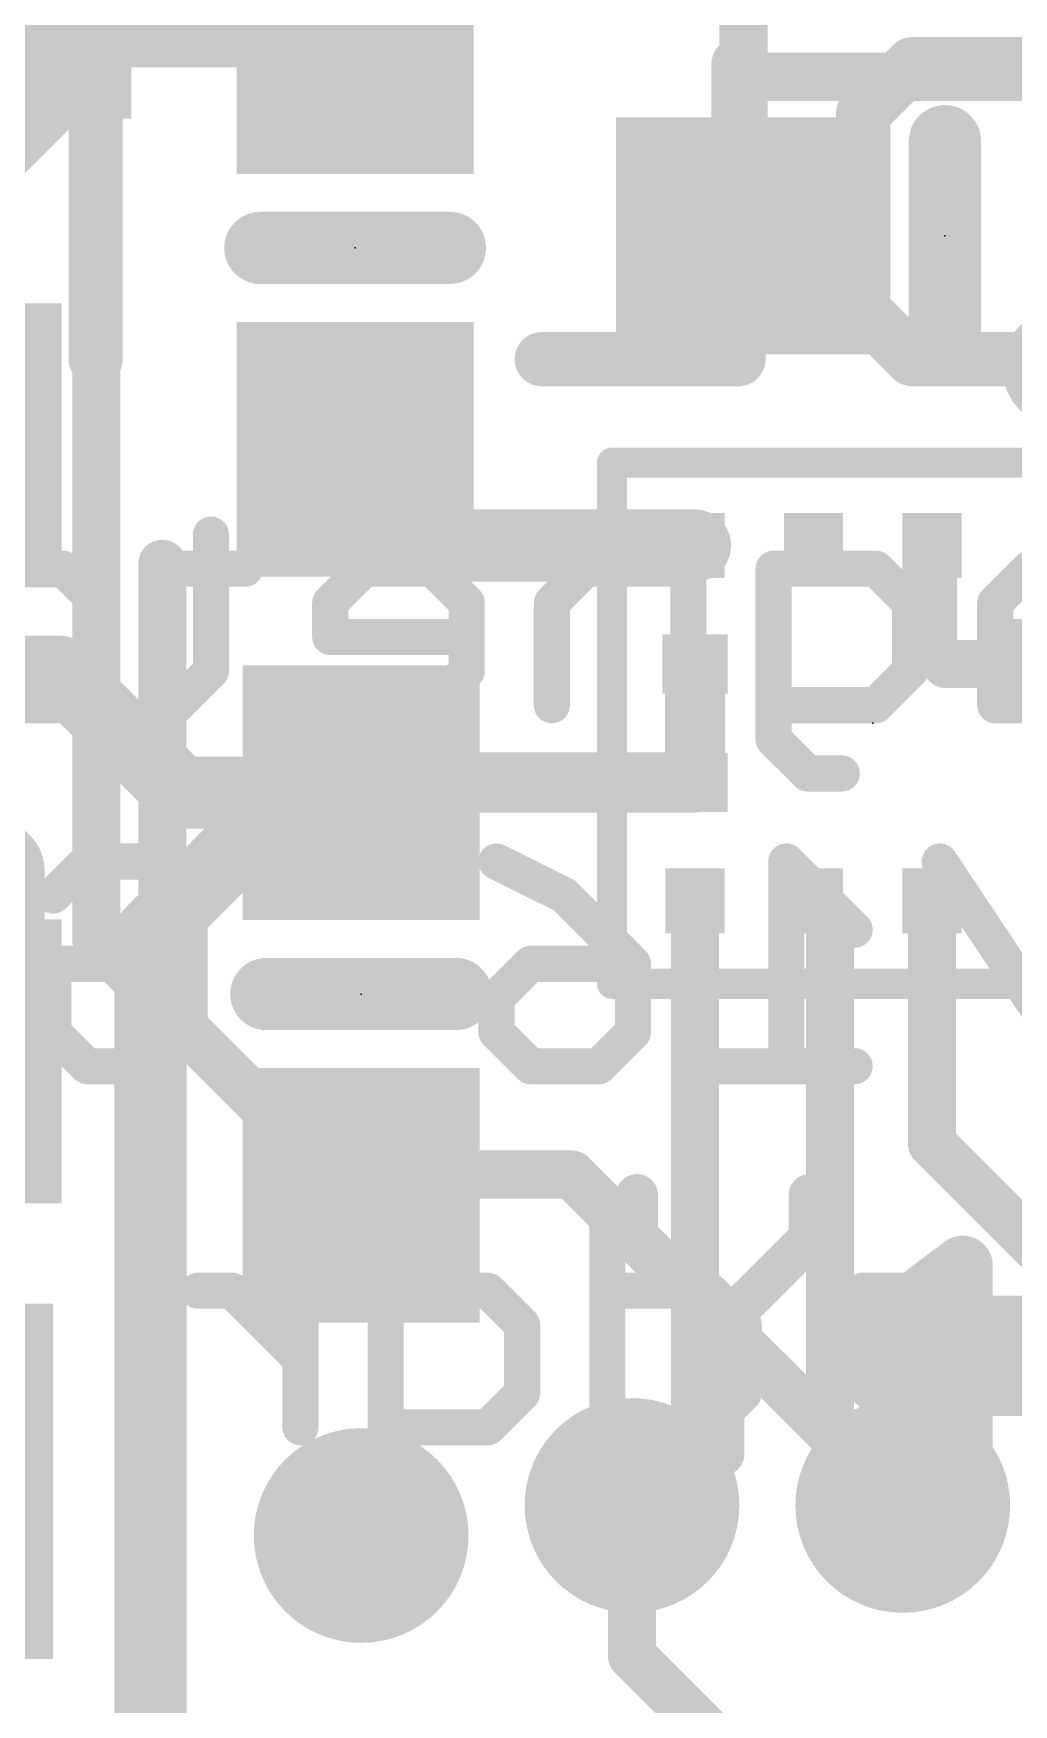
# Model space of a CAD drawing. Extents: x -0.1 to 25.5, y -0.1 to 17.9.
# Drawn here: x 9.16 to 13.29, y 4.75 to 11.8 of the extents above; entities that cross this region are included whole.
import ezdxf

# ---------------------------------------------------------------- set-up
doc = ezdxf.new("R2010")
doc.units = 0
for name, color, linetype in [('1', 12, 'CONTINUOUS'), ('16', 5, 'CONTINUOUS'), ('18', 110, 'CONTINUOUS'), ('21', 40, 'CONTINUOUS'), ('22', 6, 'CONTINUOUS'), ('23', 40, 'CONTINUOUS')]:
    doc.layers.add(name, color=color, linetype=linetype)

# ---------------------------------------------------------------- blocks, each defined once
blk = doc.blocks.new('RECT')
blk.add_solid([(-0.5, -0.5), (0.5, -0.5), (-0.5, 0.5), (0.5, 0.5)])
blk = doc.blocks.new('ROUNDV')
at = {"const_width": 0.5}
blk.add_lwpolyline([(0, -0.25, 1), (0, 0.25, 1), (0, -0.25)], format="xyb", dxfattribs=at)

msp = doc.modelspace()

# ---------------------------------------------------------------- linework, layer by layer
at = {"layer": '1'}
for points, const_width in [([(8.951, 12.192), (9.332, 11.811)], 0.3048), ([(12.1548, 12.1022), (12.1548, 10.9474)], 0.2032), ([(9.332, 11.811), (10.4512, 11.811)], 0.3048), ([(10.4512, 11.811), (10.5156, 11.7466)], 0.3048), ([(10.9222, 9.64), (10.5156, 10.0466)], 0.3048), ([(11.95, 9.64), (10.9222, 9.64)], 0.3048), ([(12.95, 9.64), (12.954, 9.636)], 0.2032), ([(12.954, 9.636), (12.954, 9.1968)], 0.2032), ([(8.0574, 9.1075), (9.2685, 9.1075)], 0.3048), ([(9.779, 8.597), (9.2685, 9.1075)], 0.3048), ([(11.95, 9.14), (11.95, 8.64)], 0.254), ([(13.0108, 9.14), (12.954, 9.1968)], 0.2032), ([(13.45, 9.14), (13.0108, 9.14)], 0.2032), ([(10.248, 8.597), (9.652, 8.001)], 0.3048), ([(9.779, 8.597), (10.541, 8.597)], 0.3048), ([(10.541, 8.597), (10.248, 8.597)], 0.3048), ([(10.584, 8.64), (10.541, 8.597)], 0.3048), ([(11.95, 8.64), (10.584, 8.64)], 0.254), ([(9.0018, 8.2702), (8.763, 8.509)], 0.4064), ([(9.0018, 7.4629), (9.0018, 8.2702)], 0.4064), ([(11.95, 8.14), (11.95, 5.854)], 0.2032), ([(12.45, 8.14), (12.5202, 8.0698)], 0.2032), ([(12.95, 8.14), (12.95, 7.116)], 0.2032), ([(9.652, 8.001), (9.652, 4.572)], 0.3048), ([(12.5202, 8.0698), (12.5202, 5.8948)], 0.2032), ([(14.351, 5.715), (12.95, 7.116)], 0.2032), ([(11.684, 5.588), (11.95, 5.854)], 0.2032), ([(12.827, 5.588), (12.5202, 5.8948)], 0.2032)]:
    msp.add_lwpolyline(points, dxfattribs=dict(at, const_width=const_width))
for points, const_width in [([(9.332, 11.8872, 1), (9.332, 11.7348)], 0.1524), ([(9.2781, 11.7571, 1), (9.3859, 11.8649)], 0.1524), ([(10.5051, 11.8649, 1), (10.3973, 11.7571)], 0.1524), ([(10.4512, 11.7348, 1), (10.4512, 11.8872)], 0.1524), ([(10.4617, 11.6927, 1), (10.5695, 11.8005)], 0.1524), ([(12.104, 10.9474, 1), (12.2056, 10.9474)], 0.1016), ([(10.5695, 10.1005, 1), (10.4617, 9.9927)], 0.1524), ([(10.9222, 9.7162, 1), (10.9222, 9.5638)], 0.1524), ([(10.8683, 9.5861, 1), (10.9761, 9.6939)], 0.1524), ([(11.95, 9.5638, 1), (11.95, 9.7162)], 0.1524), ([(12.9859, 9.6759, 1), (12.9141, 9.6041)], 0.1016), ([(13.0048, 9.636, 1), (12.9032, 9.636)], 0.1016), ([(12.9181, 9.6001, 1), (12.9899, 9.6719)], 0.1016), ([(9.3224, 9.1614, 1), (9.2146, 9.0536)], 0.1524), ([(9.2685, 9.0313, 1), (9.2685, 9.1837)], 0.1524), ([(12.0135, 9.14, 1), (11.8865, 9.14)], 0.127), ([(12.9899, 9.2327, 1), (12.9181, 9.1609)], 0.1016), ([(12.9032, 9.1968, 1), (13.0048, 9.1968)], 0.1016), ([(13.0108, 9.1908, 1), (13.0108, 9.0892)], 0.1016), ([(12.9749, 9.1041, 1), (13.0467, 9.1759)], 0.1016), ([(9.779, 8.6732, 1), (9.779, 8.5208)], 0.1524), ([(10.248, 8.6732, 1), (10.248, 8.5208)], 0.1524), ([(10.3019, 8.5431, 1), (10.1941, 8.6509)], 0.1524), ([(10.6379, 8.5861, 1), (10.5301, 8.6939)], 0.1524), ([(10.584, 8.7035, 1), (10.584, 8.5765)], 0.127), ([(10.541, 8.5208, 1), (10.541, 8.6732)], 0.1524), ([(10.541, 8.5208, 1), (10.541, 8.6732)], 0.1524), ([(11.95, 8.5765, 1), (11.95, 8.7035)], 0.127), ([(9.7251, 8.5431, 1), (9.8329, 8.6509)], 0.1524), ([(10.4871, 8.6509, 1), (10.5949, 8.5431)], 0.1524), ([(11.8865, 8.64, 1), (12.0135, 8.64)], 0.127), ([(9.1034, 8.2702, 1), (8.9002, 8.2702)], 0.2032), ([(8.93, 8.1984, 1), (9.0736, 8.342)], 0.2032), ([(12.0008, 8.14, 1), (11.8992, 8.14)], 0.1016), ([(12.4859, 8.1759, 1), (12.4141, 8.1041)], 0.1016), ([(13.0008, 8.14, 1), (12.8992, 8.14)], 0.1016), ([(9.7282, 8.001, 1), (9.5758, 8.001)], 0.1524), ([(9.5981, 8.0549, 1), (9.7059, 7.9471)], 0.1524), ([(12.571, 8.0698, 1), (12.4694, 8.0698)], 0.1016), ([(12.4843, 8.0339, 1), (12.5561, 8.1057)], 0.1016), ([(8.9002, 7.4629, 1), (9.1034, 7.4629)], 0.2032), ([(12.9859, 7.1519, 1), (12.9141, 7.0801)], 0.1016), ([(12.8992, 7.116, 1), (13.0008, 7.116)], 0.1016), ([(11.9859, 5.8181, 1), (11.9141, 5.8899)], 0.1016), ([(12.5561, 5.9307, 1), (12.4843, 5.8589)], 0.1016), ([(12.4694, 5.8948, 1), (12.571, 5.8948)], 0.1016), ([(11.8992, 5.854, 1), (12.0008, 5.854)], 0.1016), ([(11.6481, 5.6239, 1), (11.7199, 5.5521)], 0.1016), ([(12.7911, 5.5521, 1), (12.8629, 5.6239)], 0.1016)]:
    msp.add_lwpolyline(points, format="xyb", dxfattribs=dict(at, const_width=const_width))
at = {"layer": '16', "const_width": 0.2032}
for points in [[(9.4234, 7.9756), (9.4234, 13.1064)], [(10.414, 6.985), (9.4234, 7.9756)], [(11.43, 6.985), (10.414, 6.985)], [(12.827, 5.588), (11.43, 6.985)], [(11.684, 5.588), (11.684, 4.953)], [(11.684, 4.953), (12.2555, 4.3815)]]:
    msp.add_lwpolyline(points, dxfattribs=at)
at = {"layer": '16', "const_width": 0.1016}
for points in [[(9.4593, 8.0115, 1), (9.3875, 7.9397)], [(9.3726, 7.9756, 1), (9.4742, 7.9756)], [(10.414, 7.0358, 1), (10.414, 6.9342)], [(10.3781, 6.9491, 1), (10.4499, 7.0209)], [(11.4659, 7.0209, 1), (11.3941, 6.9491)], [(11.43, 6.9342, 1), (11.43, 7.0358)], [(11.7348, 5.588, 1), (11.6332, 5.588)], [(12.7911, 5.5521, 1), (12.8629, 5.6239)], [(11.7199, 4.9889, 1), (11.6481, 4.9171)], [(11.6332, 4.953, 1), (11.7348, 4.953)]]:
    msp.add_lwpolyline(points, format="xyb", dxfattribs=at)
at = {"layer": '21'}
for points, const_width in [([(14.208, 11.619), (12.208, 11.619)], 0.2032), ([(13.0048, 11.3474), (13.0048, 10.5474)], 0.3048), ([(10.1156, 10.8966), (10.9156, 10.8966)], 0.3048), ([(11.6, 7.79), (11.6, 9.99)], 0.127), ([(11.6, 9.99), (13.8, 9.99)], 0.127), ([(9.7018, 9.563), (9.7018, 7.963)], 0.2032), ([(10.941, 7.747), (10.141, 7.747)], 0.3048), ([(13.8, 7.79), (11.6, 7.79)], 0.127), ([(11.7054, 6.898), (11.7054, 6.7158)], 0.1778), ([(12.4342, 6.7158), (12.4342, 6.898)], 0.1778), ([(11.7054, 6.7158), (12.0698, 6.3515)], 0.1778), ([(12.0698, 6.3515), (12.4342, 6.7158)], 0.1778), ([(12.572, 6.219), (13.08, 6.6)], 0.254), ([(13.08, 6.6), (13.08, 6.346)], 0.254), ([(12.0698, 6.3515), (12.0698, 5.8049)], 0.1778), ([(12.7467, 6.35), (13.08, 6.35)], 0.254), ([(13.08, 6.346), (13.715, 6.346)], 0.254), ([(13.08, 5.838), (12.572, 6.219)], 0.254), ([(12.736, 6.096), (13.715, 6.096)], 0.254), ([(13.715, 6.092), (13.08, 6.092)], 0.254), ([(13.08, 6.092), (13.08, 5.838)], 0.254), ([(13.0747, 5.842), (13.08, 5.842)], 0.254)]:
    msp.add_lwpolyline(points, dxfattribs=dict(at, const_width=const_width))
for points, const_width in [([(12.208, 11.6698, 1), (12.208, 11.5682)], 0.1016), ([(13.081, 11.3474, 1), (12.9286, 11.3474)], 0.1524), ([(10.1156, 10.9728, 1), (10.1156, 10.8204)], 0.1524), ([(10.9156, 10.8204, 1), (10.9156, 10.9728)], 0.1524), ([(12.9286, 10.5474, 1), (13.081, 10.5474)], 0.1524), ([(13.5, 10.29, 1), (13.5, 10.49, 1), (13.5, 10.29)], 0.3048), ([(11.6, 10.0218, 1), (11.6, 9.9582)], 0.0635), ([(11.6318, 9.99, 1), (11.5683, 9.99)], 0.0635), ([(9.7526, 9.563, 1), (9.651, 9.563)], 0.1016), ([(9.651, 7.963, 1), (9.7526, 7.963)], 0.1016), ([(10.141, 7.8232, 1), (10.141, 7.6708)], 0.1524), ([(10.941, 7.6708, 1), (10.941, 7.8232)], 0.1524), ([(11.6, 7.8217, 1), (11.6, 7.7583)], 0.0635), ([(11.5683, 7.79, 1), (11.6318, 7.79)], 0.0635), ([(11.7499, 6.898, 1), (11.661, 6.898)], 0.0889), ([(12.4786, 6.898, 1), (12.3897, 6.898)], 0.0889), ([(11.7368, 6.7473, 1), (11.674, 6.6844)], 0.0889), ([(12.4656, 6.6844, 1), (12.4027, 6.7473)], 0.0889), ([(11.661, 6.7158, 1), (11.7499, 6.7158)], 0.0889), ([(12.3897, 6.7158, 1), (12.4786, 6.7158)], 0.0889), ([(13.1435, 6.6, 1), (13.0165, 6.6)], 0.127), ([(13.1181, 6.5492, 1), (13.0419, 6.6508)], 0.127), ([(12.1142, 6.3515, 1), (12.0253, 6.3515)], 0.0889), ([(12.0383, 6.3829, 1), (12.1012, 6.32)], 0.0889), ([(12.0383, 6.32, 1), (12.1012, 6.3829)], 0.0889), ([(12.7467, 6.4135, 1), (12.7467, 6.2865)], 0.127), ([(13.08, 6.4095, 1), (13.08, 6.2825)], 0.127), ([(13.08, 6.2865, 1), (13.08, 6.4135)], 0.127), ([(13.0165, 6.346, 1), (13.1435, 6.346)], 0.127), ([(12.6101, 6.2698, 1), (12.5339, 6.1682)], 0.127), ([(12.5339, 6.2698, 1), (12.6101, 6.1682)], 0.127), ([(12.736, 6.1595, 1), (12.736, 6.0325)], 0.127), ([(13.08, 6.1555, 1), (13.08, 6.0285)], 0.127), ([(13.1435, 6.092, 1), (13.0165, 6.092)], 0.127), ([(13.0747, 5.9055, 1), (13.0747, 5.7785)], 0.127), ([(13.0419, 5.7872, 1), (13.1181, 5.8888)], 0.127), ([(13.08, 5.7785, 1), (13.08, 5.9055)], 0.127), ([(13.0165, 5.838, 1), (13.1435, 5.838)], 0.127), ([(12.0253, 5.8049, 1), (12.1142, 5.8049)], 0.0889)]:
    msp.add_lwpolyline(points, format="xyb", dxfattribs=dict(at, const_width=const_width))
at = {"layer": '22'}
for points, const_width in [([(9.4205, 11.6724), (9.0053, 11.2571)], 0.2286), ([(9.4205, 10.4267), (9.4205, 11.6724)], 0.2286), ([(12.1335, 11.6724), (12.1335, 10.4267)], 0.2286), ([(12.6596, 11.4648), (12.8672, 11.6724)], 0.2286), ([(12.8672, 11.6724), (13.49, 11.6724)], 0.2286), ([(12.6596, 10.6343), (12.6596, 11.4648)], 0.2286), ([(12.8672, 10.4267), (12.6596, 10.6343)], 0.2286), ([(12.1335, 10.4267), (11.3031, 10.4267)], 0.2286), ([(13.49, 10.4267), (12.8672, 10.4267)], 0.2286), ([(9.9071, 9.6865), (9.9071, 9.1103)], 0.1524), ([(8.9953, 9.5424), (9.2834, 9.5424)], 0.1524), ([(9.2834, 9.5424), (9.4275, 9.3984)], 0.1524), ([(10.0511, 9.5424), (9.763, 9.5424)], 0.1524), ([(10.5545, 9.5424), (10.4104, 9.3984)], 0.1524), ([(10.8426, 9.5424), (10.5545, 9.5424)], 0.1524), ([(10.9867, 9.3984), (10.8426, 9.5424)], 0.1524), ([(11.49, 9.5424), (11.3459, 9.3984)], 0.1524), ([(11.9222, 9.5424), (11.49, 9.5424)], 0.1524), ([(11.9222, 8.9662), (11.9222, 9.5424)], 0.1524), ([(12.2815, 8.8221), (12.2815, 9.5424)], 0.1524), ([(12.2815, 9.5424), (12.7136, 9.5424)], 0.1524), ([(12.7136, 9.5424), (12.8577, 9.3984)], 0.1524), ([(13.361, 9.5424), (13.217, 9.3984)], 0.1524), ([(13.6492, 9.5424), (13.361, 9.5424)], 0.1524), ([(9.4275, 9.3984), (9.4275, 9.1103)], 0.1524), ([(10.4104, 9.3984), (10.4104, 9.2543)], 0.1524), ([(10.9867, 9.1103), (10.9867, 9.3984)], 0.1524), ([(11.3459, 9.3984), (11.3459, 8.9662)], 0.1524), ([(12.8577, 9.3984), (12.8577, 9.1103)], 0.1524), ([(13.217, 9.3984), (13.217, 8.9662)], 0.1524), ([(10.4104, 9.2543), (10.9867, 9.2543)], 0.1524), ([(13.6492, 9.2543), (13.217, 9.2543)], 0.1524), ([(9.4275, 9.1103), (9.2834, 8.9662)], 0.1524), ([(9.9071, 9.1103), (9.763, 8.9662)], 0.1524), ([(10.8426, 8.9662), (10.9867, 9.1103)], 0.1524), ([(12.8577, 9.1103), (12.7136, 8.9662)], 0.1524), ([(9.2834, 8.9662), (8.9953, 8.9662)], 0.1524), ([(10.5545, 8.9662), (10.8426, 8.9662)], 0.1524), ([(12.7136, 8.9662), (12.2815, 8.9662)], 0.1524), ([(13.217, 8.9662), (13.6492, 8.9662)], 0.1524), ([(12.4255, 8.6781), (12.2815, 8.8221)], 0.1524), ([(12.5696, 8.6781), (12.4255, 8.6781)], 0.1524), ([(9.241, 8.1625), (9.3851, 8.3065)], 0.1524), ([(9.3851, 8.3065), (9.6732, 8.3065)], 0.1524), ([(9.6732, 8.3065), (9.8172, 8.1625)], 0.1524), ([(11.1121, 8.3065), (11.4002, 8.1625)], 0.1524), ([(12.6238, 8.0184), (12.3357, 8.3065)], 0.1524), ([(12.3357, 8.3065), (12.3357, 7.4422)], 0.1524), ([(13.5593, 7.4422), (12.9831, 8.3065)], 0.1524), ([(9.8172, 8.1625), (9.8172, 7.5863)], 0.1524), ([(11.4002, 8.1625), (11.6883, 7.8744)], 0.1524), ([(9.241, 7.5863), (9.241, 7.8744)], 0.1524), ([(9.241, 7.8744), (9.5291, 7.8744)], 0.1524), ([(11.1121, 7.7303), (11.2561, 7.8744)], 0.1524), ([(11.2561, 7.8744), (11.6883, 7.8744)], 0.1524), ([(11.6883, 7.8744), (11.6883, 7.5863)], 0.1524), ([(11.1121, 7.5863), (11.1121, 7.7303)], 0.1524), ([(9.3851, 7.4422), (9.241, 7.5863)], 0.1524), ([(9.8172, 7.5863), (9.6732, 7.4422)], 0.1524), ([(11.2561, 7.4422), (11.1121, 7.5863)], 0.1524), ([(11.6883, 7.5863), (11.5442, 7.4422)], 0.1524), ([(9.6732, 7.4422), (9.3851, 7.4422)], 0.1524), ([(11.5442, 7.4422), (11.2561, 7.4422)], 0.1524), ([(12.6238, 7.4422), (12.0476, 7.4422)], 0.1524), ([(10.6443, 6.7825), (10.6443, 5.9182)], 0.1524), ([(11.5798, 6.7825), (11.5798, 5.9182)], 0.1524), ([(9.9969, 6.4944), (9.8528, 6.4944)], 0.1524), ([(10.285, 6.2063), (9.9969, 6.4944)], 0.1524), ([(10.285, 5.9182), (10.285, 6.4944)], 0.1524), ([(11.0765, 6.4944), (10.6443, 6.4944)], 0.1524), ([(11.2205, 6.3504), (11.0765, 6.4944)], 0.1524), ([(12.012, 6.4944), (11.5798, 6.4944)], 0.1524), ([(12.1561, 6.3504), (12.012, 6.4944)], 0.1524), ([(12.6594, 6.4944), (12.5153, 6.3504)], 0.1524), ([(12.9475, 6.4944), (12.6594, 6.4944)], 0.1524), ([(11.2205, 6.0623), (11.2205, 6.3504)], 0.1524), ([(12.1561, 6.0623), (12.1561, 6.3504)], 0.1524), ([(12.5153, 6.3504), (12.5153, 5.9182)], 0.1524), ([(12.9475, 6.2063), (12.5153, 6.2063)], 0.1524), ([(13.0916, 6.0623), (12.9475, 6.2063)], 0.1524), ([(11.0765, 5.9182), (11.2205, 6.0623)], 0.1524), ([(12.012, 5.9182), (12.1561, 6.0623)], 0.1524), ([(12.9475, 5.9182), (13.0916, 6.0623)], 0.1524), ([(10.6443, 5.9182), (11.0765, 5.9182)], 0.1524), ([(11.5798, 5.9182), (12.012, 5.9182)], 0.1524), ([(12.5153, 5.9182), (12.9475, 5.9182)], 0.1524)]:
    msp.add_lwpolyline(points, dxfattribs=dict(at, const_width=const_width))
for points, const_width in [([(9.4777, 11.6724, 1), (9.3634, 11.6724)], 0.1143), ([(9.4609, 11.632, 1), (9.3801, 11.7128)], 0.1143), ([(12.1907, 11.6724, 1), (12.0764, 11.6724)], 0.1143), ([(12.8672, 11.7295, 1), (12.8672, 11.6152)], 0.1143), ([(12.9076, 11.632, 1), (12.8268, 11.7128)], 0.1143), ([(12.7167, 11.4648, 1), (12.6024, 11.4648)], 0.1143), ([(12.6192, 11.5052, 1), (12.7, 11.4243)], 0.1143), ([(12.7, 10.6747, 1), (12.6192, 10.5939)], 0.1143), ([(12.6024, 10.6343, 1), (12.7167, 10.6343)], 0.1143), ([(11.3031, 10.4839, 1), (11.3031, 10.3696)], 0.1143), ([(12.1335, 10.3696, 1), (12.1335, 10.4839)], 0.1143), ([(12.8672, 10.4839, 1), (12.8672, 10.3696)], 0.1143), ([(12.8268, 10.3863, 1), (12.9076, 10.4671)], 0.1143), ([(9.3634, 10.4267, 1), (9.4777, 10.4267)], 0.1143), ([(12.0764, 10.4267, 1), (12.1907, 10.4267)], 0.1143), ([(9.9452, 9.6865, 1), (9.869, 9.6865)], 0.0762), ([(9.3103, 9.5694, 1), (9.2565, 9.5155)], 0.0762), ([(9.2834, 9.5043, 1), (9.2834, 9.5805)], 0.0762), ([(9.763, 9.5805, 1), (9.763, 9.5043)], 0.0762), ([(10.0511, 9.5043, 1), (10.0511, 9.5805)], 0.0762), ([(10.5545, 9.5805, 1), (10.5545, 9.5043)], 0.0762), ([(10.5814, 9.5155, 1), (10.5275, 9.5694)], 0.0762), ([(10.8695, 9.5694, 1), (10.8157, 9.5155)], 0.0762), ([(10.8426, 9.5043, 1), (10.8426, 9.5805)], 0.0762), ([(11.49, 9.5805, 1), (11.49, 9.5043)], 0.0762), ([(11.5169, 9.5155, 1), (11.4631, 9.5694)], 0.0762), ([(11.9603, 9.5424, 1), (11.8841, 9.5424)], 0.0762), ([(11.9222, 9.5043, 1), (11.9222, 9.5805)], 0.0762), ([(12.3196, 9.5424, 1), (12.2434, 9.5424)], 0.0762), ([(12.2815, 9.5805, 1), (12.2815, 9.5043)], 0.0762), ([(12.7406, 9.5694, 1), (12.6867, 9.5155)], 0.0762), ([(12.7136, 9.5043, 1), (12.7136, 9.5805)], 0.0762), ([(13.361, 9.5805, 1), (13.361, 9.5043)], 0.0762), ([(9.4656, 9.3984, 1), (9.3894, 9.3984)], 0.0762), ([(9.4005, 9.3714, 1), (9.4544, 9.4253)], 0.0762), ([(10.4485, 9.3984, 1), (10.3723, 9.3984)], 0.0762), ([(10.3835, 9.4253, 1), (10.4374, 9.3714)], 0.0762), ([(11.0248, 9.3984, 1), (10.9486, 9.3984)], 0.0762), ([(10.9597, 9.3714, 1), (11.0136, 9.4253)], 0.0762), ([(11.384, 9.3984, 1), (11.3078, 9.3984)], 0.0762), ([(11.319, 9.4253, 1), (11.3729, 9.3714)], 0.0762), ([(12.8958, 9.3984, 1), (12.8196, 9.3984)], 0.0762), ([(12.8307, 9.3714, 1), (12.8846, 9.4253)], 0.0762), ([(13.19, 9.4253, 1), (13.2439, 9.3714)], 0.0762), ([(13.2551, 9.3984, 1), (13.1789, 9.3984)], 0.0762), ([(10.4104, 9.2924, 1), (10.4104, 9.2162)], 0.0762), ([(10.9867, 9.2162, 1), (10.9867, 9.2924)], 0.0762), ([(13.217, 9.2924, 1), (13.217, 9.2162)], 0.0762), ([(10.3723, 9.2543, 1), (10.4485, 9.2543)], 0.0762), ([(9.4544, 9.0833, 1), (9.4005, 9.1372)], 0.0762), ([(9.934, 9.0833, 1), (9.8801, 9.1372)], 0.0762), ([(11.0136, 9.0833, 1), (10.9597, 9.1372)], 0.0762), ([(12.8846, 9.0833, 1), (12.8307, 9.1372)], 0.0762), ([(9.3894, 9.1103, 1), (9.4656, 9.1103)], 0.0762), ([(9.869, 9.1103, 1), (9.9452, 9.1103)], 0.0762), ([(10.9486, 9.1103, 1), (11.0248, 9.1103)], 0.0762), ([(12.8196, 9.1103, 1), (12.8958, 9.1103)], 0.0762), ([(9.2565, 8.9931, 1), (9.3103, 8.9393)], 0.0762), ([(9.2834, 8.9281, 1), (9.2834, 9.0043)], 0.0762), ([(9.7361, 8.9931, 1), (9.79, 8.9393)], 0.0762), ([(10.5545, 9.0043, 1), (10.5545, 8.9281)], 0.0762), ([(10.8157, 8.9931, 1), (10.8695, 8.9393)], 0.0762), ([(10.8426, 8.9281, 1), (10.8426, 9.0043)], 0.0762), ([(12.2815, 9.0043, 1), (12.2815, 8.9281)], 0.0762), ([(12.6867, 8.9931, 1), (12.7406, 8.9393)], 0.0762), ([(12.7136, 8.9281, 1), (12.7136, 9.0043)], 0.0762), ([(13.217, 9.0043, 1), (13.217, 8.9281)], 0.0762), ([(11.3078, 8.9662, 1), (11.384, 8.9662)], 0.0762), ([(11.8841, 8.9662, 1), (11.9603, 8.9662)], 0.0762), ([(13.1789, 8.9662, 1), (13.2551, 8.9662)], 0.0762), ([(12.3084, 8.8491, 1), (12.2545, 8.7952)], 0.0762), ([(12.2434, 8.8221, 1), (12.3196, 8.8221)], 0.0762), ([(12.4255, 8.7162, 1), (12.4255, 8.64)], 0.0762), ([(12.5696, 8.64, 1), (12.5696, 8.7162)], 0.0762), ([(12.3986, 8.6511, 1), (12.4525, 8.705)], 0.0762), ([(9.3851, 8.3446, 1), (9.3851, 8.2684)], 0.0762), ([(9.412, 8.2796, 1), (9.3581, 8.3335)], 0.0762), ([(9.7001, 8.3335, 1), (9.6463, 8.2796)], 0.0762), ([(9.6732, 8.2684, 1), (9.6732, 8.3446)], 0.0762), ([(11.1291, 8.3406, 1), (11.095, 8.2725)], 0.0762), ([(12.3626, 8.3335, 1), (12.3088, 8.2796)], 0.0762), ([(12.3738, 8.3065, 1), (12.2976, 8.3065)], 0.0762), ([(13.0148, 8.3277, 1), (12.9514, 8.2854)], 0.0762), ([(9.2141, 8.1894, 1), (9.268, 8.1355)], 0.0762), ([(9.8553, 8.1625, 1), (9.7791, 8.1625)], 0.0762), ([(9.7903, 8.1355, 1), (9.8442, 8.1894)], 0.0762), ([(11.4271, 8.1894, 1), (11.3732, 8.1355)], 0.0762), ([(11.3831, 8.1284, 1), (11.4172, 8.1966)], 0.0762), ([(12.5969, 7.9915, 1), (12.6507, 8.0454)], 0.0762), ([(9.2791, 7.8744, 1), (9.2029, 7.8744)], 0.0762), ([(9.241, 7.9125, 1), (9.241, 7.8363)], 0.0762), ([(9.5291, 7.8363, 1), (9.5291, 7.9125)], 0.0762), ([(11.2561, 7.9125, 1), (11.2561, 7.8363)], 0.0762), ([(11.2831, 7.8474, 1), (11.2292, 7.9013)], 0.0762), ([(11.7264, 7.8744, 1), (11.6502, 7.8744)], 0.0762), ([(11.6613, 7.8474, 1), (11.7152, 7.9013)], 0.0762), ([(11.6883, 7.8363, 1), (11.6883, 7.9125)], 0.0762), ([(11.0851, 7.7573, 1), (11.139, 7.7034)], 0.0762), ([(11.1502, 7.7303, 1), (11.074, 7.7303)], 0.0762), ([(9.268, 7.6132, 1), (9.2141, 7.5593)], 0.0762), ([(9.2029, 7.5863, 1), (9.2791, 7.5863)], 0.0762), ([(9.7791, 7.5863, 1), (9.8553, 7.5863)], 0.0762), ([(9.8442, 7.5593, 1), (9.7903, 7.6132)], 0.0762), ([(11.139, 7.6132, 1), (11.0851, 7.5593)], 0.0762), ([(11.074, 7.5863, 1), (11.1502, 7.5863)], 0.0762), ([(11.6502, 7.5863, 1), (11.7264, 7.5863)], 0.0762), ([(11.7152, 7.5593, 1), (11.6613, 7.6132)], 0.0762), ([(9.3851, 7.4803, 1), (9.3851, 7.4041)], 0.0762), ([(9.3581, 7.4153, 1), (9.412, 7.4691)], 0.0762), ([(9.6463, 7.4691, 1), (9.7001, 7.4153)], 0.0762), ([(9.6732, 7.4041, 1), (9.6732, 7.4803)], 0.0762), ([(11.2561, 7.4803, 1), (11.2561, 7.4041)], 0.0762), ([(11.2292, 7.4153, 1), (11.2831, 7.4691)], 0.0762), ([(11.5173, 7.4691, 1), (11.5712, 7.4153)], 0.0762), ([(11.5442, 7.4041, 1), (11.5442, 7.4803)], 0.0762), ([(12.0476, 7.4803, 1), (12.0476, 7.4041)], 0.0762), ([(12.2976, 7.4422, 1), (12.3738, 7.4422)], 0.0762), ([(12.6238, 7.4041, 1), (12.6238, 7.4803)], 0.0762), ([(10.6824, 6.7825, 1), (10.6062, 6.7825)], 0.0762), ([(11.6179, 6.7825, 1), (11.5417, 6.7825)], 0.0762), ([(9.8528, 6.5325, 1), (9.8528, 6.4563)], 0.0762), ([(10.0238, 6.5214, 1), (9.97, 6.4675)], 0.0762), ([(9.9969, 6.4563, 1), (9.9969, 6.5325)], 0.0762), ([(10.3231, 6.4944, 1), (10.2469, 6.4944)], 0.0762), ([(10.6443, 6.5325, 1), (10.6443, 6.4563)], 0.0762), ([(11.1034, 6.5214, 1), (11.0495, 6.4675)], 0.0762), ([(11.0765, 6.4563, 1), (11.0765, 6.5325)], 0.0762), ([(11.5798, 6.5325, 1), (11.5798, 6.4563)], 0.0762), ([(12.0389, 6.5214, 1), (11.9851, 6.4675)], 0.0762), ([(12.012, 6.4563, 1), (12.012, 6.5325)], 0.0762), ([(12.6594, 6.5325, 1), (12.6594, 6.4563)], 0.0762), ([(12.6863, 6.4675, 1), (12.6325, 6.5214)], 0.0762), ([(12.9475, 6.4563, 1), (12.9475, 6.5325)], 0.0762), ([(11.2586, 6.3504, 1), (11.1824, 6.3504)], 0.0762), ([(12.1942, 6.3504, 1), (12.118, 6.3504)], 0.0762), ([(12.5534, 6.3504, 1), (12.4772, 6.3504)], 0.0762), ([(11.1936, 6.3234, 1), (11.2475, 6.3773)], 0.0762), ([(12.1291, 6.3234, 1), (12.183, 6.3773)], 0.0762), ([(12.4884, 6.3773, 1), (12.5423, 6.3234)], 0.0762), ([(12.5153, 6.2444, 1), (12.5153, 6.1682)], 0.0762), ([(12.9745, 6.2333, 1), (12.9206, 6.1794)], 0.0762), ([(12.9475, 6.1682, 1), (12.9475, 6.2444)], 0.0762), ([(10.2581, 6.1794, 1), (10.312, 6.2333)], 0.0762), ([(11.2475, 6.0353, 1), (11.1936, 6.0892)], 0.0762), ([(12.183, 6.0353, 1), (12.1291, 6.0892)], 0.0762), ([(13.1185, 6.0353, 1), (13.0646, 6.0892)], 0.0762), ([(11.1824, 6.0623, 1), (11.2586, 6.0623)], 0.0762), ([(12.118, 6.0623, 1), (12.1942, 6.0623)], 0.0762), ([(13.0646, 6.0353, 1), (13.1185, 6.0892)], 0.0762), ([(10.2469, 5.9182, 1), (10.3231, 5.9182)], 0.0762), ([(10.6443, 5.9563, 1), (10.6443, 5.8801)], 0.0762), ([(10.6062, 5.9182, 1), (10.6824, 5.9182)], 0.0762), ([(11.0495, 5.9451, 1), (11.1034, 5.8913)], 0.0762), ([(11.0765, 5.8801, 1), (11.0765, 5.9563)], 0.0762), ([(11.5798, 5.9563, 1), (11.5798, 5.8801)], 0.0762), ([(11.5417, 5.9182, 1), (11.6179, 5.9182)], 0.0762), ([(11.9851, 5.9451, 1), (12.0389, 5.8913)], 0.0762), ([(12.012, 5.8801, 1), (12.012, 5.9563)], 0.0762), ([(12.5153, 5.9563, 1), (12.5153, 5.8801)], 0.0762), ([(12.4772, 5.9182, 1), (12.5534, 5.9182)], 0.0762), ([(12.9206, 5.9451, 1), (12.9745, 5.8913)], 0.0762), ([(12.9475, 5.8801, 1), (12.9475, 5.9563)], 0.0762)]:
    msp.add_lwpolyline(points, format="xyb", dxfattribs=dict(at, const_width=const_width))
at = {"layer": '23'}
for p in [(13.0048, 10.9474), (10.5156, 10.8966), (12.7, 8.89), (10.541, 7.747)]:
    msp.add_point(p, dxfattribs=at)

# ---------------------------------------------------------------- block references
at = {"layer": '1'}
for p, xscale, yscale in [((8.951, 12.192), 1.24, 1.5), ((9.0018, 10.0631), 0.55, 1.2), ((11.95, 9.14), 0.275, 0.25), ((11.95, 8.64), 0.275, 0.25), ((9.0018, 7.4629), 0.55, 1.2), ((8.6208, 5.6896), 1.24, 1.5)]:
    msp.add_blockref('RECT', p, dxfattribs=dict(at, xscale=xscale, yscale=yscale))
at = {"layer": '1', "xscale": 1.075}
for p, rotation in [((10.5156, 11.7466), 90), ((10.5156, 10.0466), 90), ((10.541, 8.597), 270), ((10.541, 6.897), 270)]:
    msp.add_blockref('RECT', p, dxfattribs=dict(at, rotation=rotation))
msp.add_blockref('RECT', (12.1548, 10.9474), dxfattribs=at)
at = {"layer": '1', "xscale": 0.275, "yscale": 0.25}
for p, rotation in [((11.95, 9.64), 270), ((12.45, 9.64), 270), ((12.95, 9.64), 270), ((11.95, 8.14), 90), ((12.45, 8.14), 90), ((12.95, 8.14), 90)]:
    msp.add_blockref('RECT', p, dxfattribs=dict(at, rotation=rotation))
at = {"layer": '18', "xscale": 0.9064, "yscale": 0.9064}
for p in [(11.684, 5.588), (11.684, 5.588), (12.827, 5.588), (12.827, 5.588), (10.541, 5.461), (10.541, 5.461)]:
    msp.add_blockref('ROUNDV', p, dxfattribs=at)

doc.saveas('drawing.dxf')
